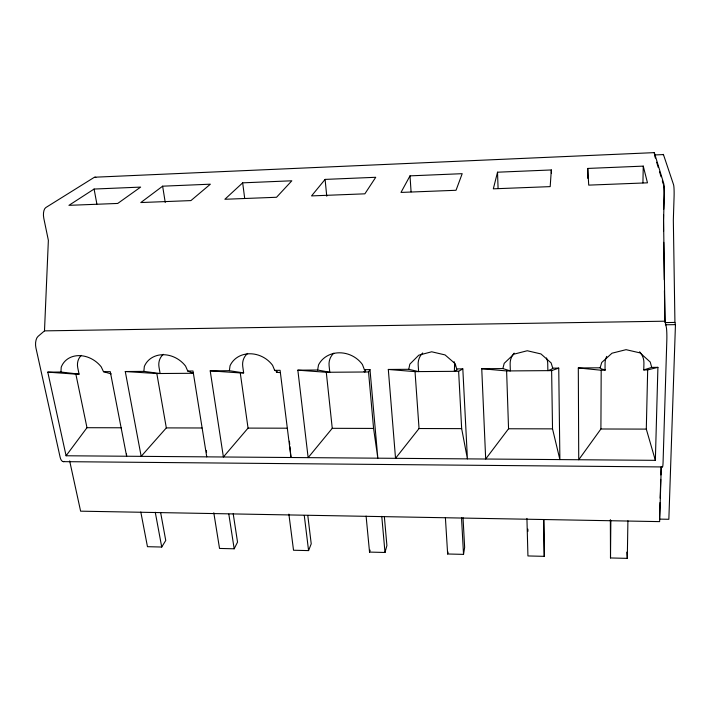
<?xml version="1.0" encoding="UTF-8"?>
<svg xmlns="http://www.w3.org/2000/svg" width="711" height="711" viewBox="0 0 711 711"><rect width="100%" height="100%" fill="white"/><g stroke="black" fill="none" stroke-linecap="round" stroke-linejoin="round"><path stroke-width="1.07" d="M600.911 428.991L601.186 370.235L578.31 367.969L578.736 459.741L600.911 428.991L646.299 429.106L655.355 460.337L66.087 455.769L47.788 372.137L60.942 372.031L79.063 374.128L77.766 367.845A17.544 14.504 38.9 0 1 81.303 355.402M601.186 370.235L605.034 370.209L605.07 363.312A19.446 17.34 -5.5 0 1 606.714 356.38M610.358 519.652L610.5 557.957L627.298 558.366L627.911 520.79M610.5 557.957L610.847 520.488M642.922 182.905L643.259 166.125L587.757 168.436L587.766 178.363M655.355 460.337L657.915 367.347L647.677 369.889L643.775 369.924L643.926 362.974A19.446 17.34 -5.5 0 0 639.607 351.803M646.299 429.106L647.677 369.889M663.55 214.802L663.559 231.342M663.71 209.247L664.047 197.036A9.741 0.773 -89.6 0 0 663.701 185.633M660.039 502.553L659.541 519.119L668.847 519.288L675.45 324.634L674.935 322.43L673.335 220.028L674.081 196.671A9.758 0.853 -89.5 0 0 673.557 184.691L663.443 154.571L654.458 154.962L655.4 158.082M660.172 498.144L660.732 479.365M660.866 474.948L661.097 467.225M661.274 466.825L659.63 521.616L80.61 511.173L69.669 460.932M454.969 371.329L454.382 370.92L454.605 364.601A18.353 16.682 14.9 0 0 454.178 361.703M388.313 369.462L415.028 371.622L419.046 428.529L395.529 458.319L388.313 369.462L408.736 369.302L409.856 364.139L418.779 355.189L431.684 351.785L445.068 354.922L455.236 363.739L456.977 370.138L454.382 370.92M526.931 518.417L527.935 555.949L544.27 556.34L543.968 519.572M64.319 461.412A8.416 3.857 -88.2 0 1 60.124 457.209L35.932 347.937A8.781 4.222 88.5 0 1 38.012 336.419L44.491 330.873L48.366 240.318L43.815 218.375A8.754 4.035 84.6 0 1 45.824 207.55L94.11 177.439A7.99 3.315 84.6 0 1 95.834 177.51M60.942 372.031L61.226 367.196A25.098 20.619 38.7 0 1 78.859 355.624A25.098 20.619 38.7 0 1 101.211 366.84L103.504 371.702L111.192 373.888M551.327 169.956L550.19 186.62L493.327 188.833L497.522 172.204L551.327 169.956L551.372 173.244M202.013 427.986L166.33 427.898L141.169 456.346L125.278 371.524L143.853 371.382L144.333 366.467A25.276 21.428 35.9 0 1 162.943 354.718A25.276 21.428 35.9 0 1 185.571 366.103L187.748 371.035L193.223 373.275M210.207 370.858L240.265 372.928L248.05 428.102L223.396 456.986L210.207 370.858L229.377 370.707L230.053 365.712A25.507 22.254 31.5 0 1 249.694 353.767A25.507 22.254 31.5 0 1 272.606 365.338L274.659 370.351L277.183 371.506L276.375 372.262L280.365 372.626M445.388 517.492L447.646 553.993L463.528 554.376L464.647 547.381L463.03 517.661M297.847 370.173L326.287 372.28L332.25 428.315L308.139 457.644L297.847 370.173L317.63 370.013L318.519 364.939A25.827 23.054 24.8 0 1 339.254 352.798A25.827 23.054 24.8 0 1 362.441 364.556L364.379 369.649L365.65 370.831L363.979 371.604L364.992 371.995M447.646 553.993L448.019 552.003M481.747 368.725L506.614 370.938L508.552 428.76L485.684 459.022L481.747 368.725L502.855 368.565L504.215 363.312L513.786 354.211L527.26 350.745L540.955 353.936L551.105 362.903L552.758 368.165L551.292 369.409L547.852 370.635L547.737 363.801A18.815 17.064 3.7 0 0 546.483 357.909M366.094 516.07L369.542 552.092L384.998 552.465L386.9 545.577L384.375 516.888M369.542 552.092L370.129 550.127M605.034 370.209L605.185 369.791L601.568 369.027L600.128 367.8L601.746 362.459L612.011 353.198L626.071 349.67L640.104 352.914L650.236 362.032L651.72 367.391L657.915 367.347M288.879 514.124L293.527 550.243L308.574 550.607L311.222 543.835L307.801 515.511M213.798 512.791L219.53 548.439L234.177 548.803L237.536 542.129L233.199 513.724M410.007 175.857L400.986 192.423L456.035 190.281L462.194 173.68L410.007 175.857L411.082 191.863M369.987 369.604L377.834 458.186L373.577 428.422L368.538 371.969L369.987 369.604L364.379 369.649M140.805 512L147.461 546.688L161.726 547.035L165.752 540.467L160.606 512.427M66.087 455.769L86.982 427.702L75.864 374.146L47.788 372.137M325.096 179.403L311.542 195.907L364.867 193.827L375.737 177.288L325.096 179.403L326.758 196.2M643.775 369.924L651.72 367.391M242.673 182.843L224.854 199.276L276.543 197.267L291.839 180.79L242.673 182.843L244.691 198.342M162.632 186.184L140.814 202.546L190.93 200.591L210.376 184.185L162.632 186.184L165.245 202.457M94.092 189.046L68.94 205.337L117.733 203.444L140.636 187.1L94.092 189.046L96.883 204.03M458.631 371.302L462.817 368.876L467.42 458.879L461.661 428.635L458.631 371.302L415.028 371.622M551.629 370.609L558.739 368.12L559.886 459.59L552.527 428.866L551.629 370.609L506.614 370.938M94.954 177.199L654.218 152.634M44.491 330.873L665.043 321.194L666.331 327.273A9.812 0.809 89.8 0 1 666.829 340.116L663.079 462.052A9.359 0.738 89.3 0 1 662.314 466.674M664.901 322.581L674.935 322.43M665.363 324.785L675.45 324.634M103.504 371.702L110.267 371.649L126.629 456.231L126.487 454.045M187.748 371.035L193.01 371L206.75 456.853M274.659 370.351L280.09 370.315L290.986 457.511L289.937 446.659M457.022 368.92L462.817 368.876M552.758 368.165L558.739 368.12M578.31 367.969L600.128 367.8M75.864 374.146L79.063 374.128M125.278 371.524L156.829 373.542L193.49 373.275M240.265 372.928L243.651 372.902L242.753 366.432A17.819 15.642 31.7 0 1 247.659 353.394M326.287 372.28L368.538 371.969M86.982 427.702L121.545 427.782M248.05 428.102L287.066 428.2M332.25 428.315L373.577 428.422M419.046 428.529L461.661 428.635M508.552 428.76L552.527 428.866M63.315 461.643L662.51 466.94M143.853 371.382L160.117 373.524L159.015 367.152A17.668 15.073 36.1 0 1 163.317 354.318M229.377 370.707L243.651 372.902M317.63 370.013L329.788 372.262L329.095 365.685A18.033 16.193 24.8 0 1 333.815 353.154M408.736 369.302L418.637 371.595L418.175 364.921A18.353 16.682 14.9 0 1 422.69 352.967M502.855 368.565L510.338 370.911L510.125 364.13A18.815 17.064 3.7 0 1 514.142 353.118M656.662 162.232L658.235 167.423M659.488 171.582L661.061 176.772M662.314 180.923L663.265 184.042M643.259 166.125L647.472 182.834L588.717 185.127L587.757 168.436M155.265 512.267L161.726 547.035M156.829 373.542L166.33 427.898M228.818 514.133L234.177 548.803M304.272 515.493L308.574 550.607M289.413 441.229L289.724 444.482M381.771 516.355L384.998 552.465M626.782 552.154L627.298 558.366M454.605 364.601L454.711 366.52M461.519 517.777L463.528 554.376M206.421 450.445L206.528 452.578M497.522 172.204L498.082 188.477M527.864 529.135L527.926 531.321M543.542 519.812L544.27 556.34M665.043 321.194L663.559 220.321L664.252 195.641A9.758 0.773 -89.6 0 0 663.772 183.66L654.378 152.847A8.816 0.622 -89.6 0 0 654.058 153.025M663.718 242.335L664.27 279.716M664.43 290.701L664.883 321.488M663.079 154.749A8.834 0.693 -89.5 0 1 663.443 154.571"/></g></svg>
